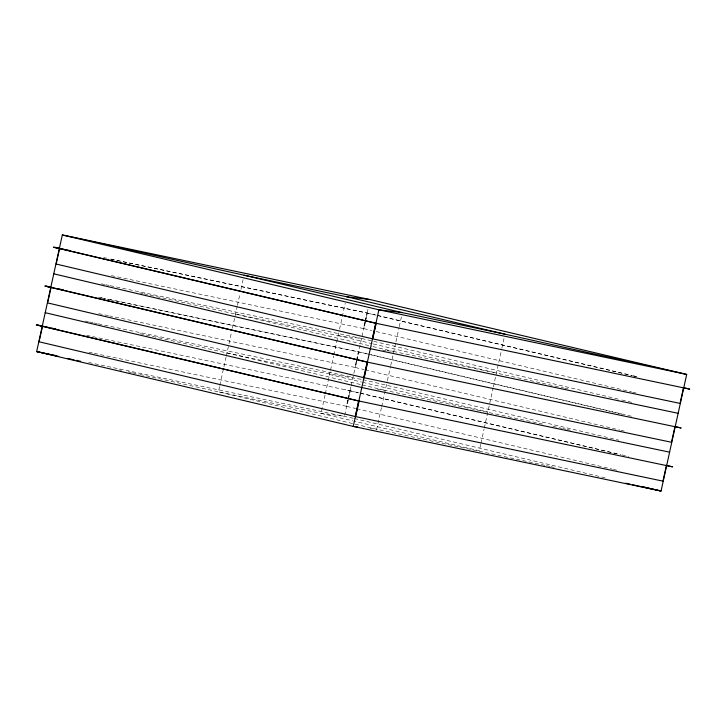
<?xml version="1.0" encoding="UTF-8"?>
<svg xmlns="http://www.w3.org/2000/svg" width="726" height="726" viewBox="0 0 726 726"><rect width="100%" height="100%" fill="white"/><g stroke="black" fill="none" stroke-linecap="round" stroke-linejoin="round"><path stroke-width="0.54" stroke-dasharray="3.63 2.72" d="M219.606 386.423L218.417 391.822L376.712 429.248L545.398 465.43M219.842 385.343L226.013 357.274M226.258 356.194L231.476 332.435M232.429 328.116L237.175 306.526M237.411 305.446L240.025 293.567M240.978 289.247L243.11 279.528M325.057 395.008L321.019 413.366L352.9 420.899M325.293 393.928L330.276 371.258M330.521 370.178L333.606 356.139M333.842 355.059L339.305 330.221M339.541 329.141L345.24 303.232M347.754 400.062L346.384 406.288L93.454 353.19M347.981 399.019L349.805 390.715L345.05 389.59M356.294 361.194L354.932 367.42L109.771 315.946M356.53 360.15L358.354 351.847L103.999 298.313M364.842 322.317L363.472 328.551L110.552 275.444M365.069 321.282L366.902 312.979L108.11 258.52M350.885 387.04L344.478 416.189L321.019 413.366L218.417 391.822L140.218 374.498M351.121 385.96L365.605 320.093M365.84 319.013L368.218 308.214M348.217 400.162L346.846 406.397L355.658 408.475M348.444 399.128L350.268 390.824L620.83 454.63M356.756 361.294L355.386 367.519L364.207 369.607M356.983 360.259L358.816 351.956L367.184 353.771M365.305 322.426L363.935 328.651L371.648 330.475M365.532 321.382L367.356 313.087L632.41 375.587M381.459 407.649L376.712 429.248L370.006 428.44M381.695 406.569L387.158 381.74M387.394 380.66L390.479 366.621M390.715 365.541L395.706 342.872M395.942 341.792L399.028 327.753M399.264 326.673L401.641 315.874M480.739 444.312L479.314 450.792L353.998 421.162M480.975 443.232L484.06 429.193M484.296 428.113L493.081 388.165M493.317 387.085L501.63 349.297M501.866 348.217L504.234 337.418M144.093 293.83L235.514 314.086L338.116 335.621L361.566 338.452L372.601 341.057M382.629 350.159L385.987 350.567M387.103 350.694L393.801 351.511L496.402 373.046L563.594 387.929M139.946 333.679C213.734 349.669 287.342 367.537 361.847 379.408M377.438 389.435L385.261 390.379L545.135 424.601M103.673 257.585L106.994 258.284M110.642 259.173L366.902 312.979M101.377 283.821L104.698 284.519M105.805 284.755L109.127 285.454M110.234 285.681L361.566 338.452M98.455 297.152L102.892 298.087M100.987 297.814L108.755 299.439M109.862 299.675L358.354 351.847M98.672 313.623L108.655 315.719M85.078 321.064L88.4 321.763M89.507 321.999L92.828 322.698M93.935 322.925L97.257 323.624M98.364 323.86L353.027 377.32M86.576 335.321L349.805 390.715M89.017 352.255L92.347 352.954M88.717 362.492L353.299 418.276M139.682 292.859L142.986 293.585M564.692 388.174L568.004 388.909M552.849 426.316L561.661 428.267M562.759 428.503L566.062 429.238M567.16 429.483L570.473 430.219M119.291 369.87L121.487 370.351M128.103 371.821L131.406 372.547M132.504 372.792L139.111 374.262M546.506 465.675L549.809 466.401M550.907 466.646L554.21 467.381M633.517 375.85L636.82 376.631M367.356 313.087L376.168 315.166M377.275 315.429L631.756 375.596M632.863 375.859L636.167 376.64M376.05 331.519L631.638 391.949M632.745 392.203L636.049 392.984M373.699 341.32L620.794 399.736M621.892 399.999L634.025 402.866M338.116 335.621L372.193 343.679M373.291 343.942L496.402 373.046M235.514 314.086L371.821 346.311M372.919 346.565L393.801 351.511M368.282 354.034L632.682 416.542M358.816 351.956L624.315 414.727M365.305 369.87L619.786 430.037M620.893 430.291L624.197 431.081M362.955 379.671L618.861 440.174M329.568 374.489L361.448 382.03M362.546 382.293L487.854 411.914M226.966 352.954L361.076 384.662M362.174 384.916L385.261 390.379M621.928 454.893L628.544 456.454M350.268 390.824L359.08 392.911M360.178 393.165L612.463 452.815M613.561 453.078L616.873 453.859M356.756 408.738L612.345 469.168M613.443 469.423L616.755 470.212M354.406 418.539L607.009 478.262"/><path stroke-width="1.09" d="M42.525 326.201L39.041 341.774L355.223 416.524L358.644 400.961L37.77 325.076M59.614 248.464L56.138 264.028L372.311 338.779L375.732 323.215L54.858 247.339L60.403 248.501M367.184 362.083L363.762 377.656L47.589 302.896L51.074 287.333L44.849 286.035L367.184 362.083L46.319 286.207L50.747 287.142M666.386 465.566L662.965 481.138L355.676 416.624L359.107 401.051L672.612 466.872L665.996 465.312M674.935 426.697L671.505 442.27L364.225 377.756L367.646 362.183L681.151 428.004L674.545 426.443M683.475 387.82L680.053 403.402L372.774 338.888L376.195 323.315L689.7 389.136L683.093 387.566M244.063 275.208L402.349 312.634L504.951 334.178L686.696 374.435L378.89 309.811L62.318 234.961L244.063 275.208L346.656 296.752L370.115 299.584L686.696 374.435L661.059 491.039L353.253 426.416L36.672 351.565L62.318 234.961L370.115 299.584M402.349 312.634L378.89 309.811L353.253 426.416L357.718 426.961M69.605 250.561L53.388 247.167L375.732 323.215M678.148 413.303L370.351 348.68L53.769 273.829M58.833 288.966L63.271 289.892M669.599 452.171L361.802 387.548L45.221 312.697M43.315 326.246L36.3 324.912L358.644 400.961M45.856 326.9L49.177 327.598M51.401 328.061L55.838 328.996M56.601 355.758L36.672 351.565L58.706 356.448M67.518 358.399L74.125 359.86M76.33 360.35L80.731 361.33M625.812 483.235L630.213 484.215M632.419 484.696L661.059 491.039L643.408 486.874M346.656 296.752L504.951 334.178"/></g></svg>
